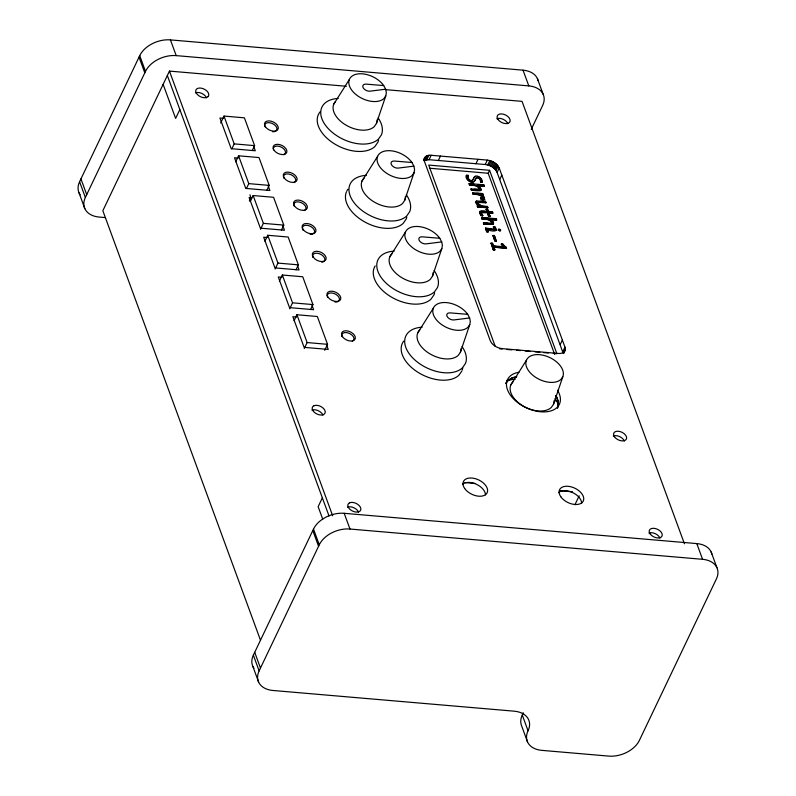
<?xml version="1.0" encoding="UTF-8"?>
<svg xmlns="http://www.w3.org/2000/svg" width="796" height="796" viewBox="0 0 796 796"><rect width="100%" height="100%" fill="white"/><g stroke="black" fill="none" stroke-linecap="round" stroke-linejoin="round"><path stroke-width="1.19" d="M473.371 179.001L472.466 180.254L471.232 180.503A2.298 1.393 25.5 0 1 469.391 179.767L468.197 178.185L468.118 175.259C461.73 175.816 472.327 186.672 474.923 180.463M466.406 175.11C465.6 179.229 470.774 183.667 474.456 181.17M473.769 177.976C475.998 171.906 485.968 181.398 480.515 182.234C481.092 179.856 478.585 176.911 476.177 178.115L475.52 179.1M480.515 182.234C481.5 179.856 478.814 176.553 476.316 177.816L475.013 180.224M479.739 211.875L481.321 215.467L482.804 215.597L481.182 215.766L479.729 213.607L480.018 211.328L481.48 210.791L486.814 211.477L486.247 209.258L487.64 209.378L488.207 211.597L492.266 211.945L492.744 213.228L488.684 212.88L492.744 213.228M565.269 349.812L564.971 347.155L499.211 167.996C497.182 163.359 492.177 160.663 487.331 160.096L431.193 155.28C427.551 154.444 422.656 157.439 424.517 161.578L490.276 340.738C492.306 345.374 497.311 348.071 502.167 348.628L558.304 353.454C560.981 353.742 564.653 352.877 565.269 349.812L563.687 353.125M468.118 175.259L468.058 178.473M498.266 230.124L498.744 229.109L499.729 229.188L500.654 230.024L500.167 231.049L498.266 230.124L498.604 229.397L500.027 229.736M385.771 95.918L386.349 92.744L385.652 89.212L383.722 85.58A19.98 12.109 25.5 0 0 355.344 74.476A19.98 12.109 25.5 0 0 355.683 94.316A19.98 12.109 25.5 0 0 383.951 98.535L385.771 95.918L376.399 123.559L374.269 126.634A23.432 14.199 25.5 0 1 344.927 124.465A23.432 14.199 25.5 0 1 335.215 101.828M414 172.831L414.587 169.657L413.88 166.135L411.96 162.503A19.98 12.109 25.5 0 0 383.572 151.399A19.98 12.109 25.5 0 0 383.911 171.239A19.98 12.109 25.5 0 0 412.179 175.448L414 172.831L404.637 200.473L402.497 203.547A23.432 14.199 25.5 0 1 372.528 200.97A23.432 14.199 25.5 0 1 364.11 178.055M441.82 248.611L442.397 245.437L441.7 241.914L439.77 238.283A19.98 12.109 25.5 0 0 411.393 227.178A19.98 12.109 25.5 0 0 411.731 247.019A19.98 12.109 25.5 0 0 439.989 251.228L441.82 248.611L432.447 276.262L430.318 279.326A23.432 14.199 25.5 0 1 400.338 276.749A23.432 14.199 25.5 0 1 391.93 253.834M469.74 324.678L470.317 321.494L469.62 317.972L467.69 314.34A19.98 12.109 25.5 0 0 439.312 303.236A19.98 12.109 25.5 0 0 439.651 323.077A19.98 12.109 25.5 0 0 467.909 327.295L469.74 324.678L460.367 352.32L458.237 355.384A23.432 14.199 25.5 0 1 428.258 352.817A23.432 14.199 25.5 0 1 419.85 329.892M555.787 395.642C558.115 399.353 559.021 404 557.479 408.209A28.726 17.403 25.5 0 0 557.688 407.671M480.973 190.075L481.232 189.229C477.809 184.194 475.64 183.428 481.092 189.528M493.42 223.984L492.963 222.034L491.132 220.422M512.913 381.98A23.432 14.199 25.5 0 0 521.33 404.895A23.432 14.199 25.5 0 0 551.3 407.472L553.439 404.408L562.802 376.757A19.98 12.109 25.5 0 0 541.131 354.867A19.98 12.109 25.5 0 0 529.36 371.772A19.98 12.109 25.5 0 0 560.981 379.374L562.802 376.757M473.501 178.642L473.909 177.677M473.64 178.344L472.804 180.085M474.784 180.752L475.441 179.309M80.147 194.811A24.616 16.646 -20.2 0 1 79.59 181.747L139.728 55.66A24.616 16.646 -20.2 0 1 170.434 39.9L523.032 70.177A24.616 16.646 -20.2 0 1 538.106 80.665M105.38 217.597L99.201 217.059A24.616 16.646 -20.2 0 1 85.361 197.478L145.499 71.381A24.616 16.646 -20.2 0 1 176.205 55.62L528.803 85.898A24.616 16.646 -20.2 0 1 542.643 105.48L531.27 129.33M346.369 86.276L169.449 71.093L102.843 210.731L260.511 640.273M179.836 109.569L175.627 118.405L163.12 84.346M220.671 123.032L223.984 116.077L244.402 117.828L254.611 145.638L252.242 150.613M231.825 148.862L234.203 143.887L223.984 116.077M235.725 161.777L238.571 155.807L258.989 157.558L269.197 185.378L266.829 190.344M246.412 188.592L248.78 183.627L238.571 155.807M249.367 200.97L250.949 197.657L249.914 194.821M250.312 201.507L253.158 195.547L273.575 197.299L283.784 225.109L281.416 230.084M260.521 229.328L263.367 223.358L253.158 195.547M264.899 241.248L267.745 235.278L288.162 237.029L298.371 264.849L295.993 269.814M275.108 269.058L277.953 263.088L267.745 235.278M279.486 280.978L282.331 275.008L302.739 276.769L312.947 304.579L310.579 309.554M289.694 308.788L292.54 302.828L282.331 275.008M294.072 320.708L296.918 314.748L317.325 316.5L327.534 344.32L324.688 350.28M304.281 348.529L307.127 342.559L296.918 314.748M423.79 159.628L424.845 157.419M423.81 160.105L425.392 156.792M426.079 156.265L423.97 160.683L429.084 159.697L485.222 164.513C490.077 165.08 495.082 167.777 497.102 172.414L563.22 353.384L565.329 348.966M424.795 160.255L426.895 155.827M425.731 159.936L427.84 155.519M426.765 159.737L428.875 155.32M429.084 159.697L431.193 155.28M438.357 160.494L440.467 156.076M475.938 163.717L478.048 159.299M474.466 189.289L478.675 189.547A1.672 1.015 25.5 0 0 479.411 188.941C477.839 185.259 472.914 185.259 469.55 185.13L469.222 183.558L483.779 184.801L484.247 186.085L478.535 185.906M469.55 185.13L469.222 183.558M322.36 497.838L318.141 506.674L322.728 519.161M469.69 184.831C473.053 184.971 477.978 184.961 479.55 188.642A1.672 1.015 25.5 0 1 478.824 189.249L470.963 188.99L471.431 190.274L477.063 190.751L480.187 190.732L481.112 189.776M471.431 190.274L471.103 188.692M485.222 164.513L487.331 160.096M472.575 192.692L472.904 194.264C476.277 194.403 481.451 194.413 482.844 198.284L480.545 198.085L482.983 197.985C481.59 194.115 476.416 194.115 473.043 193.975L472.575 192.692L482.645 193.557L482.983 195.129L482.645 193.557M253.914 668.222A24.616 16.646 -20.2 0 1 253.357 655.168L313.495 529.071A24.616 16.646 -20.2 0 1 344.2 513.311L696.798 543.588A24.616 16.646 -20.2 0 1 711.873 554.076M487.709 164.961L489.819 160.543M488.973 165.359L491.082 160.941M490.207 165.867L492.316 161.449M554.643 354.359L488.167 173.259L489.57 170.304L428.696 165.08L495.172 346.19M491.411 166.473L493.52 162.046M484.107 186.383L483.779 184.801M492.545 167.16L494.654 162.742M493.6 167.926L495.709 163.508M480.774 194.94L483.122 194.831M494.555 168.752L496.664 164.334M479.371 206.055L477.162 205.865L477.63 207.149L487.849 207.716L487.381 206.433L481.5 205.925L477.56 202.94L478.107 202.313L485.819 202.871L485.49 201.298L476.346 201.02L475.819 202.94L478.038 205.308M480.913 194.642C486.664 195.985 484.655 203.816 480.685 197.786M495.401 169.638L497.51 165.22M477.63 207.149L477.301 205.567M496.117 170.543L498.226 166.125M259.128 670.889L319.266 544.802A24.616 16.646 -20.2 0 1 349.971 529.032L702.57 559.309A24.616 16.646 -20.2 0 1 716.41 578.901L639.407 740.34A24.616 16.646 -20.2 0 1 608.711 756.101L541.897 750.369A24.616 16.646 -20.2 0 1 528.056 730.778A24.616 16.646 -20.2 0 0 514.226 711.186L272.968 690.48A24.616 16.646 -20.2 0 1 259.128 670.889L253.357 655.168M497.102 172.414L499.211 167.996M485.958 202.572C479.5 199.895 473.262 203.328 481.5 205.925M485.819 202.871L485.49 201.298M499.709 179.508L501.818 175.09M490.993 219.815L496.704 220.004L496.226 218.721L481.67 217.467L481.998 219.049C485.361 219.179 490.286 219.169 491.858 222.85A1.672 1.015 25.5 0 1 491.5 223.348M487.381 206.433L487.709 208.015M481.998 219.049L481.67 217.467M488.207 211.597L487.64 209.378M488.824 212.582L489.938 216.313L488.545 216.184L487.421 212.462L482.376 212.084L481.092 213.01M489.878 219.726C491.281 219.547 494.973 222.392 493.102 224.402L483.888 224.183L483.411 222.9L491.271 223.169A1.672 1.015 25.5 0 0 491.998 222.562C490.435 218.88 485.5 218.89 482.137 218.751M483.888 224.183L483.55 222.611M488.545 216.184L487.421 212.462M492.266 211.945L488.346 211.298M487.441 229.507L488.087 231.954L486.694 231.835L485.57 228.104L494.107 229.149L493.331 227.009L494.863 226.83C502.793 236.531 472.784 225.676 496.117 230.253M486.694 231.835L485.57 228.104M496.226 218.721L493.659 218.81M495.978 230.551L494.863 226.83M492.903 235.646L494.445 235.467L496.266 241.118L494.873 240.999L492.903 235.646L494.306 235.765L496.266 241.118M493.918 247.158L506.525 248.243L493.918 247.158L494.863 249.735L493.321 249.904L491.092 243.138L492.485 243.258L493.311 246.173L495.709 246.382M493.311 246.173L492.485 243.258M494.873 240.999L493.042 235.347M493.321 249.904L491.092 243.138M501.4 244.024C509.778 251.606 497.162 242.601 502.913 244.153L506.525 248.243M502.913 244.153L501.261 244.312M506.385 248.541L506.057 246.959M560.265 344.479L562.374 340.061M562.872 351.573L564.971 347.155M563.588 353.514L564.643 351.305M574.931 504.734L579.18 495.838M333.743 104.206L349.384 79.411M361.971 181.12L377.622 156.324M389.791 256.899L405.433 232.104M417.711 332.967L433.352 308.171M510.783 385.045L526.425 360.25M461.899 370.936L458.904 375.234A32.825 19.89 25.5 0 1 418.338 372.538A32.825 19.89 25.5 0 1 403.691 341.096M505.928 383.344L507.808 380.717L512.027 378.02A28.726 17.403 25.5 0 1 516.813 376.687M475.839 201.746L476.794 201.07M474.237 177.219L475.7 176.433M500.575 230.561L499.321 230.671L498.405 229.835M479.879 211.627L484.784 211.298M481.272 212.711L487.281 212.761M480.794 190.194L471.58 189.975M493.241 224.114L484.028 223.895M472.327 180.553L471.093 180.801A2.298 1.393 25.5 0 1 469.252 180.065L468.337 179.03M512.027 378.02L516.455 376.866M385.652 89.212L370.021 91.172A5.104 3.094 25.5 0 1 363.165 87.729A5.104 3.094 25.5 0 1 366.279 84.127L383.722 85.58M413.88 166.135L398.259 168.095A5.104 3.094 25.5 0 1 391.403 164.643A5.104 3.094 25.5 0 1 394.517 161.051L411.96 162.503M441.7 241.914L426.069 243.874A5.104 3.094 25.5 0 1 419.213 240.422A5.104 3.094 25.5 0 1 422.328 236.83L439.77 238.283M469.62 317.972L453.989 319.932A5.104 3.094 25.5 0 1 447.133 316.49A5.104 3.094 25.5 0 1 450.247 312.888L467.69 314.34M366.349 175.309L364.061 175.568A32.825 19.89 25.5 0 0 358.24 207.308A32.825 19.89 25.5 0 0 406.676 216.024L409.671 211.726A32.825 19.89 25.5 0 0 406.318 194.751M394.159 251.098L391.871 251.347A32.825 19.89 25.5 0 0 386.06 283.087A32.825 19.89 25.5 0 0 434.497 291.804L437.492 287.505A32.825 19.89 25.5 0 0 434.128 270.531M515.151 379.244L512.863 379.493A32.825 19.89 25.5 0 0 506.535 381.155M385.96 89.679L522.047 101.361L684.431 543.768M223.547 118.345L219.925 118.027L231.178 148.683L255.307 150.752L253.635 146.215M234.203 143.887L254.611 145.638M429.731 168.235L488.167 173.259M466.267 175.409L467.978 175.558M238.133 158.076L234.512 157.767L245.765 188.413L269.884 190.493L268.222 185.946M480.655 181.936L482.217 182.065M469.073 183.846L473.928 184.264M477.57 184.572L483.64 185.1M477.57 185.508L484.247 186.085M476.913 193.368L482.505 193.846M481.132 199.02L484.774 199.338M480.844 201.199L485.351 201.587M248.78 183.627L269.197 185.378M481.361 206.224L484.883 206.522M477.769 206.851L487.849 207.716M486.107 209.547L487.5 209.666M488.684 215.895L490.077 216.014M250.949 197.657L249.098 197.498L260.352 228.154L284.47 230.223L282.809 225.686M483.958 217.975L490.018 218.492M490.018 219.427L496.704 220.004M483.411 222.9L488.087 223.308M493.331 227.009L494.724 227.129M485.431 228.402L490.853 228.87M486.834 231.536L488.227 231.656M495.012 240.7L496.405 240.83M263.367 223.358L283.784 225.109M490.943 243.427L492.346 243.546M493.45 245.874L504.256 246.8M498.117 246.581L504.117 247.098M493.47 249.616L494.863 249.735M267.297 237.546L263.685 237.238L274.928 267.884L299.057 269.963L297.396 265.416M277.953 263.088L298.371 264.849M281.884 277.277L278.262 276.968L289.515 307.624L313.644 309.694L311.972 305.157M292.54 302.828L312.947 304.579M296.47 317.017L292.848 316.709L304.102 347.355L328.231 349.424L326.559 344.887M499.679 348.827L502.117 349.036M506.982 349.454L511.848 349.872M516.723 350.29L520.375 350.598M525.241 351.016L530.116 351.434M534.982 351.852L539.857 352.27M543.509 352.588L548.374 353.006M553.24 353.424L556.892 353.732L489.57 170.304M307.127 342.559L327.534 344.32M555.469 400.935L557.906 401.144M464.964 482.555L474.854 483.411M560.155 490.734L572.513 491.789M477.471 176.523L478.953 177.06M479.51 205.756L477.132 204.214L475.839 202.005M482.107 195.677L483.908 197.338L484.635 199.627M504.256 245.934L505.908 247.257M479.66 177.478L480.864 178.622M482.804 215.597L481.232 212.721M482.665 215.895L481.182 213.865M481.321 179.349L482.077 182.364M537.399 78.605L543.17 94.326M711.166 552.016L716.947 567.737M523.032 70.177L528.803 85.898M696.798 543.588L702.57 559.309M492.416 211.646L492.883 212.93M488.684 212.88L489.938 216.313M493.47 226.711L494.256 228.85M486.247 209.258L486.953 211.179M480.545 198.085L480.993 199.318M487.301 229.805L488.087 231.954M493.779 247.456L494.724 250.024M523.201 712.728A24.616 16.646 -20.2 0 1 522.285 715.057L528.056 730.778M527.529 741.932L521.758 726.211A24.616 16.646 -20.2 0 1 522.285 715.057M170.434 39.9L176.205 55.62M344.2 513.311L349.971 529.032M169.449 71.093L332.678 515.798M167.339 75.511L329.027 515.997M139.728 55.66L145.499 71.381M313.495 529.071L319.266 544.802M139.031 57.133L144.802 72.864M312.798 530.544L318.569 546.275M80.943 178.911L86.714 194.632M254.71 652.322L260.481 668.053M79.59 181.747L85.361 197.478M79.053 192.911L84.834 208.632M252.829 666.322L258.6 682.043M505.679 383.453A28.726 17.403 25.5 0 1 511.719 378.16M555.966 395.632A28.726 17.403 25.5 0 1 558.314 403.333M558.314 403.642A28.726 17.403 25.5 0 1 557.936 406.855M554.125 400.677A23.432 14.199 25.5 0 1 553.439 404.408M555.12 398.677A32.825 19.89 25.5 0 1 558.285 404.637M283.694 177.916A6.567 3.98 25.5 0 1 291.157 174.752A6.567 3.98 25.5 0 1 294.042 182.622M323.156 261.944A6.567 3.98 25.5 0 1 321.892 262.272M312.808 257.247A6.567 3.98 25.5 0 1 319.485 253.755A6.567 3.98 25.5 0 1 324.121 261.327M273.257 148.951A6.567 3.98 25.5 0 1 281.714 147.32A6.567 3.98 25.5 0 1 283.834 154.802M264.889 126.693A6.567 3.98 25.5 0 1 269.157 122.664A6.567 3.98 25.5 0 1 276.759 127.708A6.567 3.98 25.5 0 1 272.491 131.738M337.743 301.684A6.567 3.98 25.5 0 1 334.997 302.032M327.395 296.988A6.567 3.98 25.5 0 1 334.061 293.495A6.567 3.98 25.5 0 1 338.708 301.067M312.898 233.984A6.567 3.98 25.5 0 1 310.151 234.342M303.176 230.482A6.567 3.98 25.5 0 1 308.41 225.547A6.567 3.98 25.5 0 1 313.863 233.377M293.953 205.875A6.567 3.98 25.5 0 1 301.415 202.711A6.567 3.98 25.5 0 1 304.301 210.572M341.922 336.579A6.567 3.98 25.5 0 1 349.394 333.405A6.567 3.98 25.5 0 1 352.28 341.275M558.553 492.654A13.134 7.96 25.5 0 1 572.364 492.445A13.134 7.96 25.5 0 1 581.647 503.132M462.426 484.396A13.134 7.96 25.5 0 1 476.227 484.187A13.134 7.96 25.5 0 1 485.51 494.873M311.923 410.149A6.975 4.229 25.5 0 1 318.231 410.696L319.813 411.572A6.975 4.229 25.5 0 1 322.917 415.144M496.833 118.723A6.975 4.229 25.5 0 1 507.828 123.708M195.448 92.843A6.975 4.229 25.5 0 1 206.443 97.828M613.298 436.029A6.975 4.229 25.5 0 1 624.303 441.024M557.498 390.239A28.726 17.403 25.5 0 1 546.444 411.781A28.726 17.403 25.5 0 1 510.236 394.915A28.726 17.403 25.5 0 1 518.922 372.269M648.929 533.101A6.975 4.229 25.5 0 1 659.934 538.086M347.553 507.221A6.975 4.229 25.5 0 1 353.862 507.758L355.444 508.644A6.975 4.229 25.5 0 1 358.548 512.216M461.053 348.598A23.432 14.199 25.5 0 1 460.367 352.32M422.159 327.206A32.825 19.89 25.5 0 0 413.034 358.23A32.825 19.89 25.5 0 0 462.416 367.861L465.411 363.563A32.825 19.89 25.5 0 0 462.048 346.588M462.725 367.881A32.825 19.89 25.5 0 1 462.247 369.961M433.133 272.53A23.432 14.199 25.5 0 1 432.447 276.262M375.175 265.904A32.825 19.89 25.5 0 0 391.144 296.918A32.825 19.89 25.5 0 0 430.984 299.167L433.979 294.868A32.825 19.89 25.5 0 0 434.606 292.878M405.313 196.751A23.432 14.199 25.5 0 1 404.637 200.473M346.399 191.965A32.825 19.89 25.5 0 0 364.817 221.984A32.825 19.89 25.5 0 0 403.164 223.387L406.159 219.089A32.825 19.89 25.5 0 0 406.796 217.099M346.837 191.03A32.825 19.89 25.5 0 1 347.961 189.259M377.085 119.838A23.432 14.199 25.5 0 1 376.399 123.559M338.191 98.445A32.825 19.89 25.5 0 0 329.076 129.469A32.825 19.89 25.5 0 0 378.448 139.101L381.443 134.813A32.825 19.89 25.5 0 0 378.08 117.838M320.41 111.52A32.825 19.89 25.5 0 0 333.643 143.33A32.825 19.89 25.5 0 0 374.936 146.474L377.931 142.176A32.825 19.89 25.5 0 0 378.558 140.176M207.955 96.664L206.93 97.321A6.975 4.229 25.5 0 1 200.622 96.784L199.04 95.898A6.975 4.229 25.5 0 1 196.532 89.082A6.975 4.229 25.5 0 1 205.458 89.849A6.975 4.229 25.5 0 1 207.955 96.664M314.032 405.731L312.997 406.388A6.975 4.229 25.5 0 0 315.505 413.214A6.975 4.229 25.5 0 0 324.43 413.98A6.975 4.229 25.5 0 0 321.922 407.154L320.34 406.278A6.975 4.229 25.5 0 0 314.032 405.731M349.653 502.803L348.628 503.46A6.975 4.229 25.5 0 0 351.135 510.276A6.975 4.229 25.5 0 0 360.061 511.042A6.975 4.229 25.5 0 0 357.553 504.226L355.961 503.341A6.975 4.229 25.5 0 0 349.653 502.803M342.459 336.678A7.383 4.478 25.5 0 0 354.479 339.922A7.383 4.478 25.5 0 0 348.35 331.116A7.383 4.478 25.5 0 0 342.459 336.678M313.276 257.178A7.383 4.478 25.5 0 0 325.295 260.431A7.383 4.478 25.5 0 0 319.166 251.626A7.383 4.478 25.5 0 0 313.276 257.178M294.48 205.975A7.383 4.478 25.5 0 0 306.5 209.229A7.383 4.478 25.5 0 0 300.371 200.423A7.383 4.478 25.5 0 0 294.48 205.975M303.077 229.387A7.383 4.478 25.5 0 0 315.097 232.641A7.383 4.478 25.5 0 0 308.967 223.835A7.383 4.478 25.5 0 0 303.077 229.387M327.922 297.087A7.383 4.478 25.5 0 0 339.942 300.331A7.383 4.478 25.5 0 0 333.813 291.525A7.383 4.478 25.5 0 0 327.922 297.087M284.222 178.015A7.383 4.478 25.5 0 0 296.241 181.269A7.383 4.478 25.5 0 0 290.112 172.463A7.383 4.478 25.5 0 0 284.222 178.015M274.013 150.205A7.383 4.478 25.5 0 0 286.033 153.459A7.383 4.478 25.5 0 0 279.903 144.653A7.383 4.478 25.5 0 0 274.013 150.205M265.416 126.793A7.383 4.478 25.5 0 0 277.436 130.037A7.383 4.478 25.5 0 0 271.307 121.231A7.383 4.478 25.5 0 0 265.416 126.793M464.675 488.485A13.134 7.96 25.5 0 0 486.038 494.266A13.134 7.96 25.5 0 0 475.142 478.615A13.134 7.96 25.5 0 0 464.675 488.485M560.802 496.744A13.134 7.96 25.5 0 0 582.174 502.525A13.134 7.96 25.5 0 0 571.269 486.863A13.134 7.96 25.5 0 0 560.802 496.744M497.988 119.47A6.975 4.229 25.5 0 0 509.34 122.544A6.975 4.229 25.5 0 0 503.55 114.226A6.975 4.229 25.5 0 0 497.988 119.47M614.462 436.785A6.975 4.229 25.5 0 0 625.815 439.86A6.975 4.229 25.5 0 0 620.024 431.541A6.975 4.229 25.5 0 0 614.462 436.785M650.093 533.857A6.975 4.229 25.5 0 0 661.446 536.922A6.975 4.229 25.5 0 0 655.645 528.604A6.975 4.229 25.5 0 0 650.093 533.857"/></g></svg>
